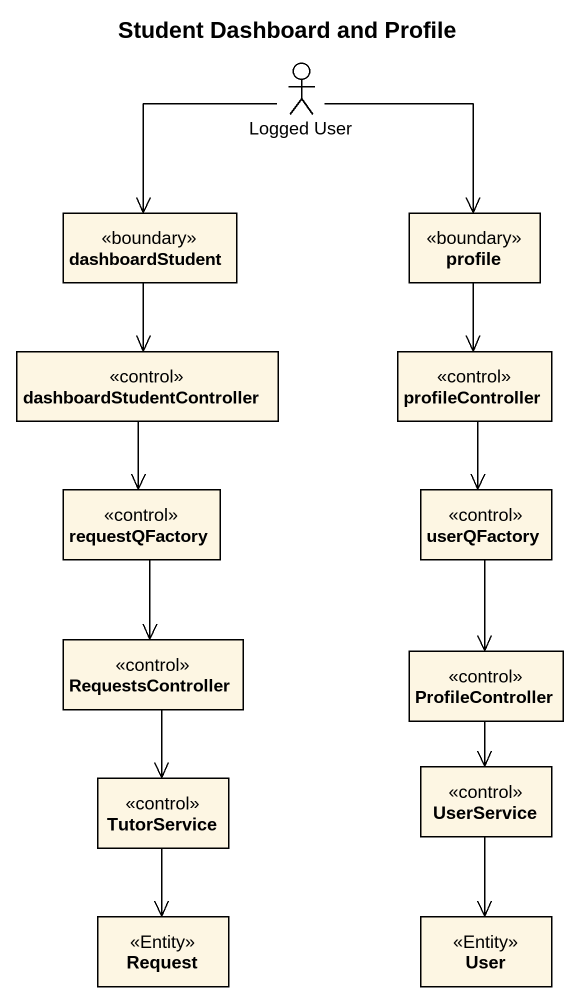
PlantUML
@startuml
title Student Dashboard and Profile
allowmixing
hide circle
hide empty members
actor "Logged User" as Logged_User
class dashboardStudent <<boundary>>
class profile <<boundary>>
class dashboardStudentController <<control>>
class profileController <<control>>
class requestQFactory <<control>>
class userQFactory <<control>>
class RequestsController <<control>>
class ProfileController <<control>>
class TutorService <<control>>
class UserService <<control>>
class Request <<Entity>>
class User <<Entity>>
Logged_User --> dashboardStudent
Logged_User --> profile
dashboardStudent --> dashboardStudentController
profile --> profileController
dashboardStudentController --> requestQFactory
profileController --> userQFactory
requestQFactory --> RequestsController
userQFactory --> ProfileController
RequestsController --> TutorService
ProfileController --> UserService
TutorService --> Request
UserService --> User
@enduml
